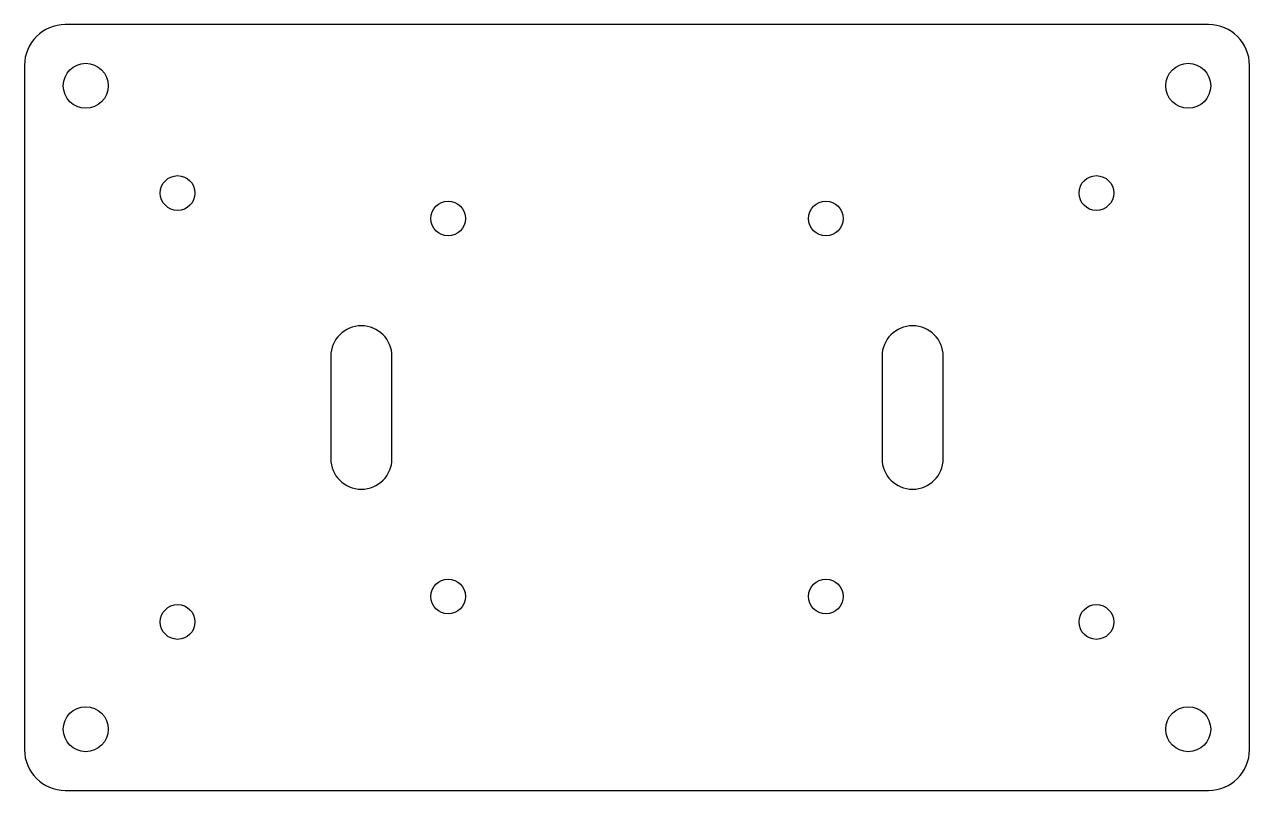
# Model space of a CAD drawing. Header units: millimetres. Extents: x 0 to 120, y 0 to 75.
import ezdxf

# ---------------------------------------------------------------- set-up
doc = ezdxf.new("R2010")
doc.units = ezdxf.units.MM

msp = doc.modelspace()

# ---------------------------------------------------------------- linework, layer by layer
at = {"layer": 'CUT'}
for p, q in [((116, 75), (4, 75)), ((0, 71), (0, 4)), ((120, 4), (120, 71)), ((30, 42.5), (30, 32.5)), ((36, 32.5), (36, 42.5)), ((84, 42.5), (84, 32.5)), ((90, 32.5), (90, 42.5)), ((4, 0), (116, 0))]:
    msp.add_line(p, q, dxfattribs=at)
for centre, radius in [((6, 69), 2.2), ((114, 69), 2.2), ((15, 58.5), 1.7), ((105, 58.5), 1.7), ((41.5, 56), 1.7), ((78.5, 56), 1.7), ((41.5, 19), 1.7), ((78.5, 19), 1.7), ((15, 16.5), 1.7), ((105, 16.5), 1.7), ((6, 6), 2.2), ((114, 6), 2.2)]:
    msp.add_circle(centre, radius, dxfattribs=at)
for centre, radius, start, end in [((4, 71), 4, 90, 180), ((116, 71), 4, 0, 90), ((33, 42.5), 3, 0, 180), ((87, 42.5), 3, 0, 180), ((33, 32.5), 3, 180, 360), ((87, 32.5), 3, 180, 360), ((4, 4), 4, 180, 270), ((116, 4), 4, 270, 360)]:
    msp.add_arc(centre, radius, start, end, dxfattribs=at)

doc.saveas('drawing.dxf')
